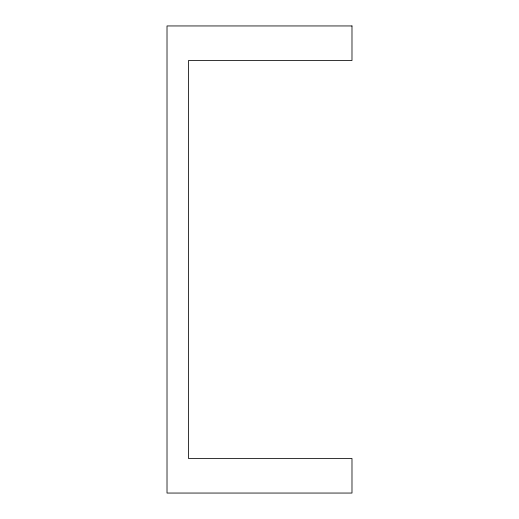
<?xml version="1.0" encoding="UTF-8"?>
<svg xmlns="http://www.w3.org/2000/svg" width="519" height="519" viewBox="0 0 519 519"><rect width="100%" height="100%" fill="white"/><g stroke="black" fill="none" stroke-linecap="round" stroke-linejoin="round"><path stroke-width="0.78" d="M351.986 25.95L167.014 25.95L167.014 493.05L351.986 493.05L351.986 458.485L188.501 458.485L188.501 60.515L351.986 60.515L351.986 25.95"/></g></svg>
